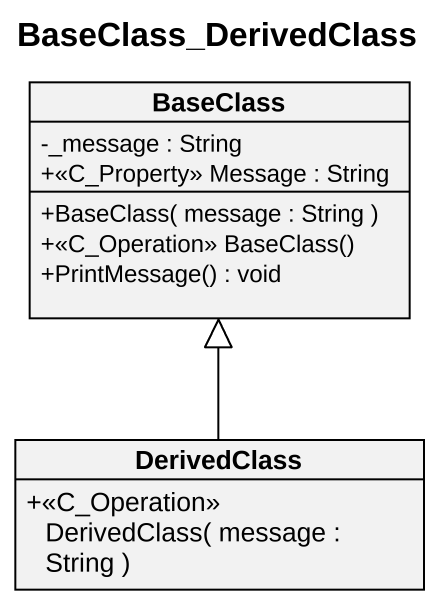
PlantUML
@startuml
title BaseClass_DerivedClass
hide circle
hide empty members
skinparam classAttributeIconSize 0
class BaseClass {
  -_message : String
  +<<C_Property>> Message : String
  +BaseClass( message : String )
  +<<C_Operation>> BaseClass()
  +PrintMessage() : void
}
class DerivedClass {
  +<<C_Operation>> DerivedClass( message : String )
}
DerivedClass -up-|> BaseClass
@enduml
